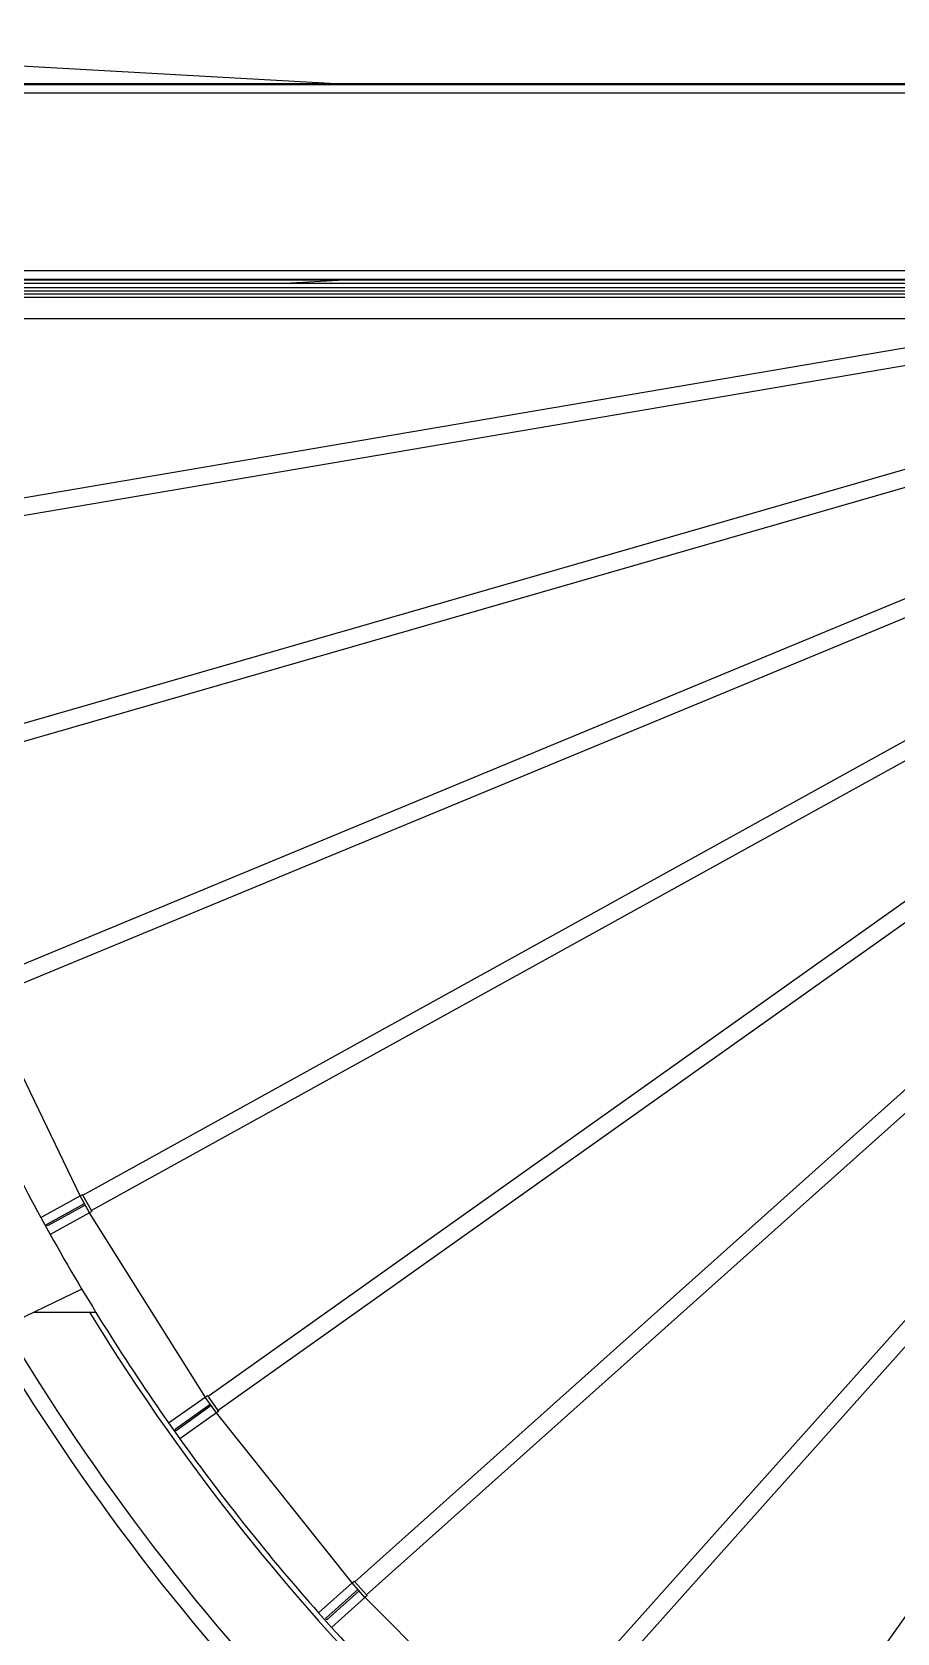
# Model space of a CAD drawing. Header units: millimetres. Extents: x 0 to 157650, y 0 to 89100.
# Drawn here: x 45770 to 50671, y 23470 to 32534 of the extents above; entities that cross this region are included whole.
import ezdxf

# ---------------------------------------------------------------- set-up
doc = ezdxf.new("R2010")
doc.units = ezdxf.units.MM
doc.header["$LTSCALE"] = 150
doc.layers.add('Visible', color=7, linetype='Continuous', lineweight=25)

msp = doc.modelspace()

# ---------------------------------------------------------------- linework, layer by layer
at = {"layer": 'Visible', "color": 9, "true_color": 0xc0c0c0}
for p, q in [((44613.6, 32405.3), (47525.7, 32241.9)), ((53942, 32235.9), (44632.1, 32235.9)), ((53935.6, 32187.6), (44632.1, 32187.6)), ((53922, 32241.9), (44692, 32241.9)), ((44632.1, 31184.2), (53935.6, 31184.2)), ((44632.1, 31135.9), (53942, 31135.9)), ((53922, 31129.9), (44692, 31129.9)), ((53950.8, 31110.9), (44832.8, 31110.9)), ((47540.8, 31129.9), (47202.8, 31110.9)), ((44929.6, 31069.9), (53960.2, 31069.9)), ((44929.6, 31051.9), (53964.6, 31051.9)), ((45037.7, 31087.9), (53852.6, 31087.9)), ((45037.7, 31033.9), (53852.6, 31033.9)), ((52280.4, 30910.9), (44966, 29667.8)), ((44966, 29769.2), (51683.6, 30910.9)), ((53928.2, 30910.9), (44966, 30910.9)), ((45236.7, 28480.4), (53671.8, 30910.9)), ((53928.2, 30880.7), (45073.1, 28329.2)), ((45482.8, 27158.5), (53928.2, 30657.2)), ((53949.4, 30557.8), (45521, 27066.1)), ((46059.2, 25948.7), (54032.9, 30356.2)), ((54071.4, 30263.2), (46107.6, 25861.2)), ((46767.5, 24811.1), (54157.6, 30055.2)), ((54196.8, 29960.4), (46825.3, 24729.6)), ((54327.3, 29639.5), (47665.3, 23685.4)), ((48542.3, 22808.4), (54497.5, 29472.9)), ((54595.4, 29432.3), (48616.9, 22741.8)), ((49586.6, 21968.6), (54816.8, 29340.6)), ((47598.7, 23759.9), (52768.7, 28380.6)), ((46043, 25945.5), (45508.4, 27055.5)), ((45820.5, 25822.5), (46042.8, 25945.4)), ((46042.8, 25945.4), (46056.8, 25953.1)), ((46096, 25849.1), (46042.8, 25945.4)), ((46059.2, 25948.7), (46056.8, 25953.1)), ((46107.6, 25861.2), (46059.2, 25948.7)), ((45852.5, 25783.1), (46067, 25901.6)), ((46071.8, 25892.9), (45857.4, 25774.4)), ((46096, 25849.1), (45873.7, 25726.2)), ((46110, 25856.9), (46096, 25849.1)), ((46751.7, 24806.1), (46096.2, 25849.2)), ((46110, 25856.9), (46107.6, 25861.2)), ((45820.5, 25822.5), (45873.7, 25726.2)), ((45857.4, 25774.4), (45852.5, 25783.1)), ((46053, 25416.3), (45035.8, 24926.7)), ((45782.1, 25285.9), (46132, 25285.9)), ((46544.4, 24658.9), (46751.5, 24805.9)), ((46580.7, 24623.4), (46780.5, 24765.2)), ((46786.2, 24757), (46586.4, 24615.2)), ((46751.5, 24805.9), (46764.6, 24815.2)), ((46815.2, 24716.2), (46751.5, 24805.9)), ((46767.5, 24811.1), (46764.6, 24815.2)), ((46825.3, 24729.6), (46767.5, 24811.1)), ((46544.4, 24658.9), (46608, 24569.2)), ((46815.2, 24716.2), (46608, 24569.2)), ((46828.2, 24725.5), (46815.2, 24716.2)), ((47583.6, 23753.2), (46815.4, 24716.4)), ((46828.2, 24725.5), (46825.3, 24729.6)), ((46586.4, 24615.2), (46580.7, 24623.4)), ((47394, 23583.7), (47583.4, 23753)), ((47583.4, 23753), (47595.3, 23763.7)), ((47656.7, 23671), (47583.4, 23753)), ((47598.7, 23759.9), (47595.3, 23763.7)), ((47665.3, 23685.4), (47598.7, 23759.9)), ((47434, 23552.5), (47616.7, 23715.7)), ((47623.4, 23708.3), (47440.7, 23545)), ((47656.7, 23671), (47467.3, 23501.7)), ((47668.6, 23681.7), (47656.7, 23671)), ((48528.1, 22800), (47656.9, 23671.2)), ((47668.6, 23681.7), (47665.3, 23685.4)), ((47394, 23583.7), (47467.3, 23501.7)), ((47440.7, 23545), (47434, 23552.5))]:
    msp.add_line(p, q, dxfattribs=at)
for radius, start, end in [(12796, 225.6757, 85.41892), (12220, 202.76057, 208.67338), (12220, 209.18914, 215.10195), (12704, 210.67081, 224.32186), (12250, 211.49667, 241.10467), (12796, 210.63501, 224.3243), (12220, 215.61771, 221.53053), (12220, 222.04628, 227.9591)]:
    msp.add_arc((56542, 31685.9), radius, start, end, dxfattribs=at)

doc.saveas('drawing.dxf')
